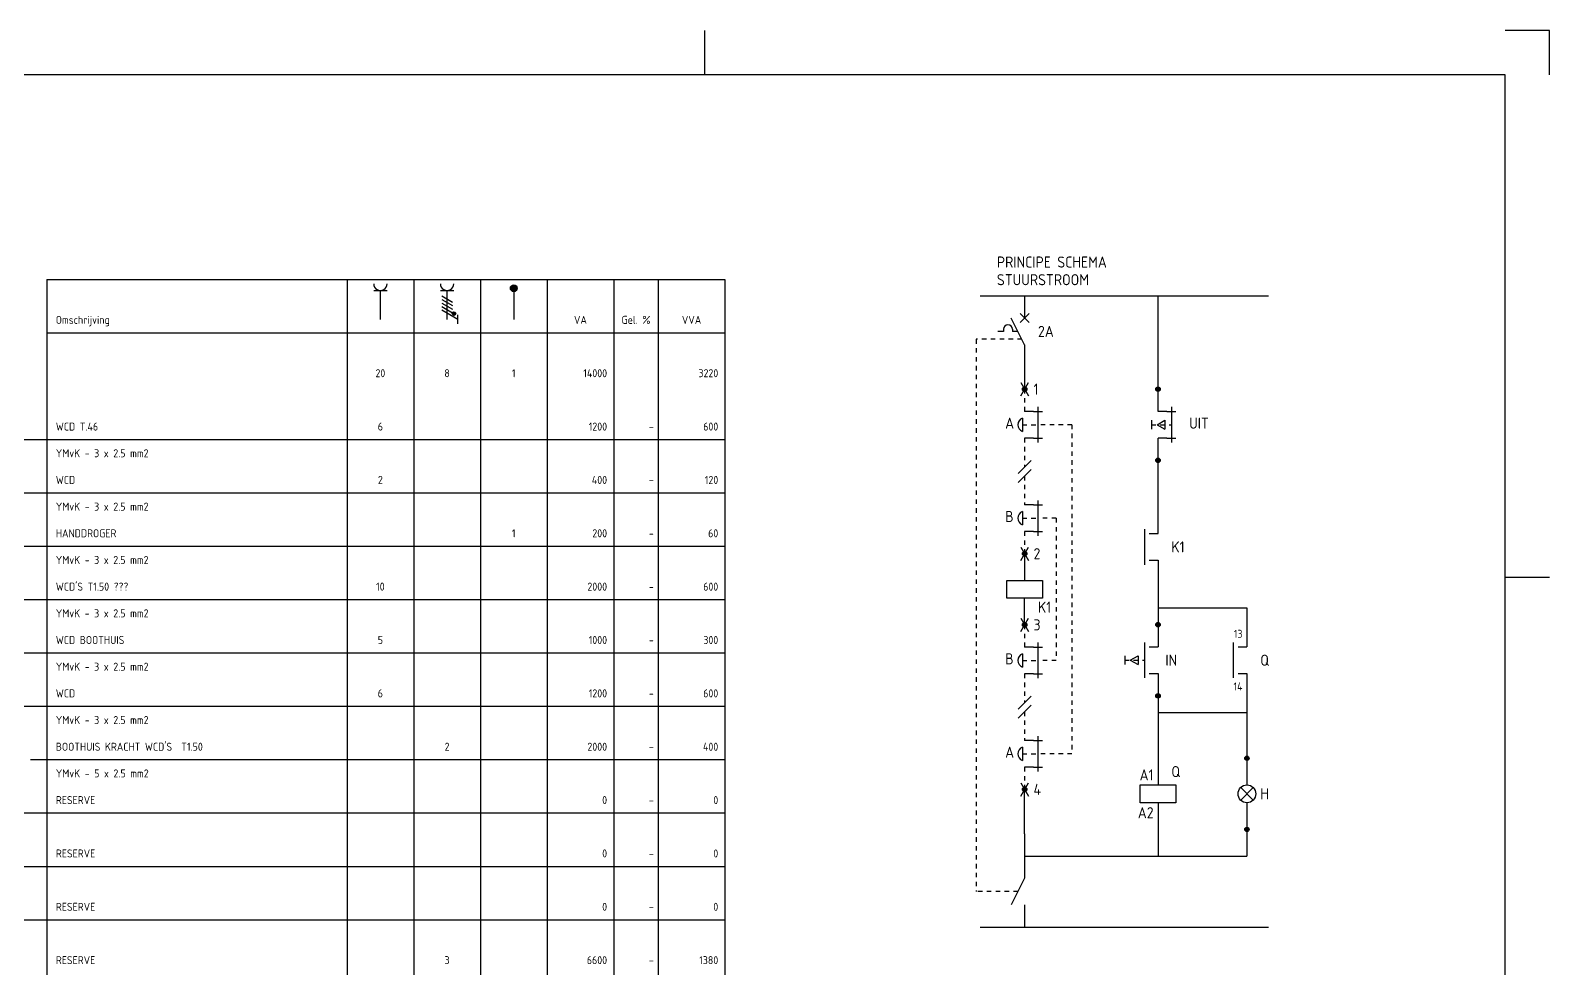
# Model space of a CAD drawing. Header units: millimetres. Extents: x 0 to 594, y 0 to 420.
# Drawn here: x 252.3 to 594, y 209 to 420 of the extents above; entities that cross this region are included whole.
import ezdxf
from ezdxf.enums import TextEntityAlignment as Align

# ---------------------------------------------------------------- set-up
doc = ezdxf.new("R2010")
doc.units = ezdxf.units.MM
doc.linetypes.add('STABI11', pattern=[2, 1, -1])
doc.layers.get('0').update_dxf_attribs({"linetype": 'CONTINUOUS'})
for name, color, linetype in [('00kad018', 1, 'CONTINUOUS'), ('00kad070', 5, 'CONTINUOUS'), ('BL$2----_KADER', 7, 'CONTINUOUS'), ('EL$1----', 3, 'CONTINUOUS'), ('EL$1----__KK4+1', 3, 'CONTINUOUS'), ('EL6311--', 3, 'CONTINUOUS')]:
    doc.layers.add(name, color=color, linetype=linetype)
doc.styles.add('BURO-018', font='BUROFONT', dxfattribs={"height": 1.8})
doc.styles.add('BURO-025', font='Iso.shx', dxfattribs={"height": 2.5})
doc.styles.add('STABICAD-018', font='ISOCP.SHX', dxfattribs={"height": 1.8})

# ---------------------------------------------------------------- blocks, each defined once
blk = doc.blocks.new('a2-windesheim-hor')
at = {"layer": '00kad018', "color": 1}
for p, q in [((404, 410), (404, 420)), ((594, 420), (584, 420)), ((594, 410), (594, 420)), ((584, 297), (594, 297))]:
    blk.add_line(p, q, dxfattribs=at)
at = {"layer": '00kad070', "color": 5}
for p, q in [((584, 410), (20, 410)), ((584, 10), (584, 410))]:
    blk.add_line(p, q, dxfattribs=at)
blk = doc.blocks.new('070201')
at = {"color": 0, "linetype": 'Continuous'}
blk.add_line((0, -6), (-3, 0), dxfattribs=at)
at = {"color": 0, "linetype": 'Continuous', "style": 'BURO-018'}
blk.add_attdef('E_ASK1', text='', height=1.8, dxfattribs=at).set_placement((-1, 1), align=Align.RIGHT)
at = {"color": 0, "linetype": 'Continuous', "style": 'BURO-018', "flags": 1}
for tag, p in [('E_ID', (0, 0)), ('E_MATCODE', (0, -5))]:
    blk.add_attdef(tag, p, '', height=1.8, dxfattribs=at)
at = {"color": 0, "linetype": 'Continuous', "style": 'BURO-018'}
blk.add_attdef('E_KODE', text='', height=1.8, dxfattribs=at).set_placement((3, -3), align=Align.MIDDLE_LEFT)
blk.add_attdef('E_ASK2', text='', height=1.8, dxfattribs=at).set_placement((-1, -7), align=Align.TOP_RIGHT)
blk = doc.blocks.new('0702A1')
at = {"color": 0, "linetype": 'Continuous'}
for p, q in [((-3, -7), (-3, 1)), ((-2, 0), (0, 0)), ((-2, -6), (0, -6))]:
    blk.add_line(p, q, dxfattribs=at)
at = {"color": 0, "linetype": 'Continuous', "style": 'BURO-018'}
blk.add_attdef('E_ASK1', text='', height=1.8, dxfattribs=at).set_placement((-1, 1), align=Align.RIGHT)
at = {"color": 0, "linetype": 'Continuous', "style": 'BURO-018', "flags": 1}
for tag, p in [('E_ID', (0, 0)), ('E_MATCODE', (0, -5))]:
    blk.add_attdef(tag, p, '', height=1.8, dxfattribs=at)
at = {"color": 0, "linetype": 'Continuous', "style": 'BURO-018'}
blk.add_attdef('E_KODE', text='', height=1.8, dxfattribs=at).set_placement((3, -3), align=Align.MIDDLE_LEFT)
blk.add_attdef('E_ASK2', text='', height=1.8, dxfattribs=at).set_placement((-1, -7), align=Align.TOP_RIGHT)
blk = doc.blocks.new('081001')
at = {"color": 0, "linetype": 'Continuous'}
for p, q in [((-1.41, 1.41), (1.41, -1.41)), ((1.41, 1.41), (-1.41, -1.41))]:
    blk.add_line(p, q, dxfattribs=at)
blk.add_circle((0, 0), 2, dxfattribs=at)
at = {"color": 0, "linetype": 'Continuous', "style": 'BURO-018'}
blk.add_attdef('E_ASK1', text='', height=1.8, dxfattribs=at).set_placement((-1, 4), align=Align.RIGHT)
at = {"color": 0, "linetype": 'Continuous', "style": 'BURO-018', "flags": 1}
for tag, p in [('E_ID', (0, 0)), ('E_MATCODE', (0, -3))]:
    blk.add_attdef(tag, p, '', height=1.8, dxfattribs=at)
at = {"color": 0, "linetype": 'Continuous', "style": 'BURO-018'}
blk.add_attdef('E_KODE', text='', height=1.8, dxfattribs=at).set_placement((3, 0), align=Align.MIDDLE_LEFT)
blk.add_attdef('E_ASK2', text='', height=1.8, dxfattribs=at).set_placement((-1, -4), align=Align.TOP_RIGHT)
blk = doc.blocks.new('021308')
at = {"color": 0, "linetype": 'Continuous'}
blk.add_line((-3.5, 1.5), (-3.5, -1.5), dxfattribs=at)
at = {"color": 0, "linetype": 'STABI11'}
blk.add_line((-3.5, 0), (0, 0), dxfattribs=at)
at = {"color": 0, "linetype": 'Continuous'}
blk.add_arc((-2.875, 0), 1.625, 112.61986, 247.38014, dxfattribs=at)
blk = doc.blocks.new('0302A1')
at = {"color": 0, "linetype": 'Continuous'}
blk.add_line((-0.87, -1.5), (0.87, 1.5), dxfattribs=at)
at = {"color": 0, "const_width": 0.5}
blk.add_lwpolyline([(-0.25, 0, 1), (0.25, 0, 1)], format="xyb", close=True, dxfattribs=at)
at = {"color": 0, "linetype": 'Continuous'}
blk.add_circle((0, 0), 0.5, dxfattribs=at)
at = {"color": 0, "linetype": 'Continuous', "style": 'BURO-018', "flags": 1}
for tag, p in [('E_ID', (0, 0)), ('E_MATCODE', (0, -5))]:
    blk.add_attdef(tag, p, '', height=1.8, dxfattribs=at)
at = {"color": 0, "linetype": 'Continuous', "style": 'BURO-018'}
blk.add_attdef('E_KODE', text='', height=1.8, dxfattribs=at).set_placement((2, 0), align=Align.MIDDLE_LEFT)
blk = doc.blocks.new('0715A1')
at = {"color": 0, "linetype": 'Continuous'}
for p, q in [((-4, -2), (-4, 2)), ((-4, 2), (4, 2)), ((4, 2), (4, -2)), ((4, -2), (-4, -2))]:
    blk.add_line(p, q, dxfattribs=at)
at = {"color": 0, "linetype": 'Continuous', "style": 'BURO-018'}
blk.add_attdef('E_ASK1', text='', height=1.8, dxfattribs=at).set_placement((-1, 3), align=Align.RIGHT)
blk.add_attdef('E_KODE', text='', height=1.8, dxfattribs=at).set_placement((3, 5), align=Align.MIDDLE_LEFT)
at = {"color": 0, "linetype": 'Continuous', "style": 'BURO-018', "flags": 1}
for tag, p in [('E_ID', (0, 0)), ('E_MATCODE', (0, -3))]:
    blk.add_attdef(tag, p, '', height=1.8, dxfattribs=at)
at = {"color": 0, "linetype": 'Continuous', "style": 'BURO-018'}
blk.add_attdef('E_ASK2', text='', height=1.8, dxfattribs=at).set_placement((-1, -3), align=Align.TOP_RIGHT)
blk = doc.blocks.new('030201')
at = {"color": 0, "const_width": 0.5}
blk.add_lwpolyline([(-0.25, 0, 1), (0.25, 0, 1)], format="xyb", close=True, dxfattribs=at)
at = {"color": 0, "linetype": 'Continuous'}
blk.add_circle((0, 0), 0.5, dxfattribs=at)
at = {"color": 0, "linetype": 'Continuous', "style": 'BURO-018', "flags": 1}
for tag, p in [('E_ID', (0, 0)), ('E_MATCODE', (0, -5))]:
    blk.add_attdef(tag, p, '', height=1.8, dxfattribs=at)
at = {"color": 0, "linetype": 'Continuous', "style": 'BURO-018'}
blk.add_attdef('E_KODE', text='', height=1.8, dxfattribs=at).set_placement((2, 0), align=Align.MIDDLE_LEFT)
blk = doc.blocks.new('0213A1')
at = {"color": 0, "linetype": 'Continuous'}
for p, q in [((-4.5, 1), (-4.5, -1)), ((-3.23, 0), (-1.5, 1)), ((-3.23, 0), (-1.5, -1)), ((-1.5, 1), (-1.5, -1))]:
    blk.add_line(p, q, dxfattribs=at)
at = {"color": 0, "linetype": 'STABI11'}
blk.add_line((-4.5, 0), (0, 0), dxfattribs=at)
blk = doc.blocks.new('0713A1')
at = {"color": 0, "linetype": 'Continuous'}
for p, q in [((0, -6), (-3, 0)), ((-1, -1), (1, 1)), ((-1, 1), (1, -1)), ((-4.75, -3), (-6, -3)), ((-4.75, -2.5), (-4.75, -3)), ((-2.75, -2.5), (-2.75, -3)), ((-1.5, -3), (-2.75, -3))]:
    blk.add_line(p, q, dxfattribs=at)
blk.add_arc((-3.75, -2.5), 1, 0, 180, dxfattribs=at)
at = {"color": 0, "linetype": 'Continuous', "style": 'BURO-018'}
blk.add_attdef('E_ASK1', text='', height=1.8, dxfattribs=at).set_placement((-1, 1), align=Align.RIGHT)
at = {"color": 0, "linetype": 'Continuous', "style": 'BURO-018', "flags": 1}
for tag, p in [('E_ID', (0, 0)), ('E_MATCODE', (0, -5))]:
    blk.add_attdef(tag, p, '', height=1.8, dxfattribs=at)
at = {"color": 0, "linetype": 'Continuous', "style": 'BURO-018'}
blk.add_attdef('E_KODE', text='', height=1.8, dxfattribs=at).set_placement((3, -3), align=Align.MIDDLE_LEFT)
blk.add_attdef('E_ASK2', text='', height=1.8, dxfattribs=at).set_placement((-1, -7), align=Align.TOP_RIGHT)
blk = doc.blocks.new('COLUMN_POWERTYPE_6')
at = {"color": 0, "linetype": 'Continuous'}
for p, q in [((-3.5, -1.5), (-3.5, 1.5)), ((3, 0), (-3.5, 0))]:
    blk.add_line(p, q, dxfattribs=at)
blk.add_arc((-5, 0), 1.5, 270, 90, dxfattribs=at)
blk = doc.blocks.new('COLUMN_POWERTYPE_7')
at = {"color": 0, "linetype": 'Continuous'}
for p, q in [((-3.5, -1.5), (-3.5, 1.5)), ((3, 0), (-3.5, 0)), ((-2.29, -1.2), (-0.91, 1.2)), ((-1.49, -1.2), (-0.11, 1.2)), ((-0.69, -1.2), (0.69, 1.2)), ((0.11, -1.2), (1.49, 1.2)), ((2.99, 2.4), (0.91, -1.2)), ((3.99, 2.4), (1.99, 2.4))]:
    blk.add_line(p, q, dxfattribs=at)
at = {"color": 0, "linetype": 'Continuous', "const_width": 0.4}
blk.add_lwpolyline([(1.69, 1.35, 1), (1.69, 1.75, 1)], format="xyb", close=True, dxfattribs=at)
at = {"color": 0, "linetype": 'Continuous'}
blk.add_circle((1.69, 1.55), 0.4, dxfattribs=at)
blk.add_arc((-5, 0), 1.5, 270, 90, dxfattribs=at)
blk = doc.blocks.new('COLUMN_POWERTYPE_8')
at = {"color": 0, "linetype": 'Continuous'}
blk.add_line((-4, 0), (3, 0), dxfattribs=at)
at = {"color": 0, "linetype": 'Continuous', "const_width": 0.75}
blk.add_lwpolyline([(-4, -0.375, 1), (-4, 0.375, 1)], format="xyb", close=True, dxfattribs=at)
at = {"color": 0, "linetype": 'Continuous'}
blk.add_circle((-4, 0), 0.75, dxfattribs=at)

msp = doc.modelspace()

# ---------------------------------------------------------------- linework, layer by layer
at = {"layer": 'EL$1----'}
for p, q in [((465.92, 360.31), (530.76, 360.31)), ((475.92, 360.31), (475.92, 355.31)), ((505.92, 334.31), (505.92, 360.31)), ((475.92, 349.31), (475.92, 339.31)), ((477.92, 334.31), (479.92, 334.31)), ((507.92, 334.31), (509.92, 334.31)), ((477.92, 328.31), (479.92, 328.31)), ((505.92, 306.83), (505.92, 328.31)), ((507.92, 328.31), (509.92, 328.31)), ((474.46, 320.35), (477.38, 323.27)), ((474.46, 318.35), (477.38, 321.27)), ((477.92, 313.31), (479.92, 313.31)), ((477.92, 307.31), (479.92, 307.31)), ((475.92, 302.31), (475.92, 296.31)), ((505.92, 300.83), (505.92, 281.36)), ((475.92, 286.31), (475.92, 292.31)), ((505.92, 290.1), (525.92, 290.1)), ((525.92, 290.1), (525.92, 281.36)), ((477.92, 281.31), (479.92, 281.31)), ((477.92, 275.31), (479.92, 275.31)), ((505.92, 275.36), (505.92, 250.31)), ((525.92, 275.36), (525.92, 250.31)), ((474.46, 267.35), (477.38, 270.27)), ((474.46, 265.35), (477.38, 268.27)), ((505.92, 266.62), (525.92, 266.62)), ((477.92, 260.31), (479.92, 260.31)), ((477.92, 254.31), (479.92, 254.31)), ((475.92, 239.31), (475.92, 249.31)), ((505.92, 246.31), (505.92, 234.31)), ((475.92, 239.31), (475.92, 229.31)), ((475.92, 234.31), (525.92, 234.31)), ((475.92, 223.31), (475.92, 218.31)), ((465.92, 218.31), (530.76, 218.31))]:
    msp.add_line(p, q, dxfattribs=at)
at = {"layer": 'EL$1----', "color": 1, "linetype": 'STABI11'}
for p, q in [((465, 350.53), (465, 226.31)), ((475.31, 350.53), (465, 350.53)), ((486.56, 331.31), (478.92, 331.31)), ((486.56, 331.31), (486.56, 257.31)), ((483.02, 310.31), (478.92, 310.31)), ((483.02, 310.31), (483.02, 278.31)), ((483.02, 278.31), (478.92, 278.31)), ((486.56, 257.31), (478.92, 257.31)), ((474.42, 226.31), (465, 226.31))]:
    msp.add_line(p, q, dxfattribs=at)
at = {"layer": 'EL$1----', "linetype": 'STABI11'}
for p, q in [((475.92, 339.31), (475.92, 334.31)), ((475.92, 328.31), (475.92, 321.81)), ((475.92, 319.81), (475.92, 313.31)), ((475.92, 307.31), (475.92, 302.31)), ((475.92, 286.31), (475.92, 281.31)), ((475.92, 275.31), (475.92, 268.81)), ((475.92, 266.81), (475.92, 260.31)), ((475.92, 254.31), (475.92, 249.31))]:
    msp.add_line(p, q, dxfattribs=at)
at = {"layer": 'EL$1----__KK4+1', "color": 1}
for p, q in [((256, 364), (256, 88)), ((256, 364), (408.5, 364)), ((323.5, 364), (323.5, 88)), ((338.5, 364), (338.5, 88)), ((353.5, 364), (353.5, 88)), ((368.5, 364), (368.5, 88)), ((383.5, 364), (383.5, 88)), ((393.5, 364), (393.5, 88)), ((408.5, 364), (408.5, 88)), ((256, 352), (408.5, 352))]:
    msp.add_line(p, q, dxfattribs=at)
at = {"layer": 'EL$1----__KK4+1'}
for p, q in [((236, 328), (256, 328)), ((256, 328), (408.5, 328)), ((250.17, 316), (256, 316)), ((256, 316), (408.5, 316)), ((250.17, 304), (256, 304)), ((256, 304), (408.5, 304)), ((250.17, 292), (256, 292)), ((256, 292), (408.5, 292)), ((250.17, 280), (256, 280)), ((256, 280), (408.5, 280)), ((236, 268), (256, 268)), ((256, 268), (408.5, 268)), ((252.28, 256), (256, 256)), ((256, 256), (408.5, 256)), ((236, 244), (256, 244)), ((256, 244), (408.5, 244)), ((236, 232), (256, 232)), ((256, 232), (408.5, 232)), ((236, 220), (256, 220)), ((256, 220), (408.5, 220))]:
    msp.add_line(p, q, dxfattribs=at)
at = {"layer": 'EL6311--'}
msp.add_line((525.92, 246.31), (525.92, 234.31), dxfattribs=at)

# ---------------------------------------------------------------- block references
at = {"layer": 'BL$2----_KADER'}
msp.add_blockref('a2-windesheim-hor', (0, 0), dxfattribs=at)
at = {"layer": 'EL$1----'}
ref = msp.add_blockref('0713A1', (475.92, 355.31), dxfattribs=at)
ref.add_attrib('E_KODE', '2A', dxfattribs={"layer": '0', "color": 1, "linetype": 'Continuous', "height": 2.5, "style": 'BURO-025'}).set_placement((478.92, 352.31), align=Align.MIDDLE_LEFT)
ref = msp.add_blockref('0302A1', (475.92, 339.31), dxfattribs=dict(at, xscale=-1, rotation=180))
ref.add_attrib('E_KODE', '1', dxfattribs={"layer": '0', "color": 1, "linetype": 'Continuous', "height": 2.5, "style": 'BURO-025'}).set_placement((477.92, 339.31), align=Align.MIDDLE_LEFT)
for name, p in [('0302A1', (475.92, 339.31)), ('030201', (505.92, 339.31)), ('021308', (478.92, 331.31)), ('0213A1', (508.92, 331.31)), ('030201', (505.92, 323.31)), ('021308', (478.92, 310.31)), ('0302A1', (475.92, 286.31)), ('030201', (505.92, 286.36)), ('021308', (478.92, 278.31)), ('0213A1', (502.92, 278.36)), ('030201', (505.92, 270.36)), ('021308', (478.92, 257.31)), ('030201', (525.92, 256.31)), ('030201', (525.92, 240.31))]:
    msp.add_blockref(name, p, dxfattribs=at)
ref = msp.add_blockref('0702A1', (475.92, 328.31), dxfattribs=dict(at, rotation=180))
ref.add_attrib('E_KODE', 'A', dxfattribs={"layer": '0', "color": 1, "linetype": 'Continuous', "height": 2.5, "style": 'BURO-025'}).set_placement((471.53, 331.67), align=Align.MIDDLE_LEFT)
ref = msp.add_blockref('0702A1', (505.92, 328.31), dxfattribs=dict(at, rotation=180))
ref.add_attrib('E_KODE', 'UIT', dxfattribs={"layer": '0', "color": 1, "linetype": 'Continuous', "height": 2.5, "style": 'BURO-025'}).set_placement((512.92, 331.67), align=Align.MIDDLE_LEFT)
ref = msp.add_blockref('0702A1', (475.92, 307.31), dxfattribs=dict(at, rotation=180))
ref.add_attrib('E_KODE', 'B', dxfattribs={"layer": '0', "color": 1, "linetype": 'Continuous', "height": 2.5, "style": 'BURO-025'}).set_placement((471.53, 310.67), align=Align.MIDDLE_LEFT)
ref = msp.add_blockref('0702A1', (505.92, 306.83), dxfattribs=at)
ref.add_attrib('E_KODE', 'K1', dxfattribs={"layer": '0', "color": 1, "linetype": 'Continuous', "height": 2.5, "style": 'BURO-025'}).set_placement((508.92, 303.83), align=Align.MIDDLE_LEFT)
ref = msp.add_blockref('0302A1', (475.92, 302.31), dxfattribs=at)
ref.add_attrib('E_KODE', '2', dxfattribs={"layer": '0', "color": 1, "linetype": 'Continuous', "height": 2.5, "style": 'BURO-025'}).set_placement((477.92, 302.31), align=Align.MIDDLE_LEFT)
at = {"layer": 'EL$1----', "xscale": -1, "rotation": 180}
for name, p in [('0302A1', (475.92, 302.31)), ('0302A1', (475.92, 249.31)), ('070201', (475.92, 223.31))]:
    msp.add_blockref(name, p, dxfattribs=at)
at = {"layer": 'EL$1----'}
ref = msp.add_blockref('0715A1', (475.92, 294.31), dxfattribs=at)
ref.add_attrib('E_KODE', 'K1', dxfattribs={"layer": '0', "color": 1, "linetype": 'Continuous', "height": 2.5, "style": 'BURO-025'}).set_placement((478.92, 290.28), align=Align.MIDDLE_LEFT)
ref = msp.add_blockref('0302A1', (475.92, 286.31), dxfattribs=dict(at, xscale=-1, rotation=180))
ref.add_attrib('E_KODE', '3', dxfattribs={"layer": '0', "color": 1, "linetype": 'Continuous', "height": 2.5, "style": 'BURO-025'}).set_placement((477.92, 286.31), align=Align.MIDDLE_LEFT)
ref = msp.add_blockref('0702A1', (525.92, 281.36), dxfattribs=at)
ref.add_attrib('E_KODE', 'Q', dxfattribs={"layer": '0', "color": 1, "linetype": 'Continuous', "height": 2.5, "style": 'BURO-025'}).set_placement((528.92, 278.36), align=Align.MIDDLE_LEFT)
ref.add_attrib('E_ASK1', '13', dxfattribs={"layer": '0', "color": 1, "linetype": 'Continuous', "height": 1.8, "style": 'BURO-025'}).set_placement((524.92, 283.39), align=Align.RIGHT)
ref.add_attrib('E_ASK2', '14', dxfattribs={"layer": '0', "color": 1, "linetype": 'Continuous', "height": 1.8, "style": 'BURO-025'}).set_placement((524.92, 273.35), align=Align.TOP_RIGHT)
ref = msp.add_blockref('0702A1', (475.92, 275.31), dxfattribs=dict(at, rotation=180))
ref.add_attrib('E_KODE', 'B', dxfattribs={"layer": '0', "color": 1, "linetype": 'Continuous', "height": 2.5, "style": 'BURO-025'}).set_placement((471.53, 278.67), align=Align.MIDDLE_LEFT)
ref = msp.add_blockref('0702A1', (505.92, 281.36), dxfattribs=at)
ref.add_attrib('E_KODE', 'IN', dxfattribs={"layer": '0', "color": 1, "linetype": 'Continuous', "height": 2.5, "style": 'BURO-025'}).set_placement((507.58, 278.36), align=Align.MIDDLE_LEFT)
ref = msp.add_blockref('0702A1', (475.92, 254.31), dxfattribs=dict(at, rotation=180))
ref.add_attrib('E_KODE', 'A', dxfattribs={"layer": '0', "color": 1, "linetype": 'Continuous', "height": 2.5, "style": 'BURO-025'}).set_placement((471.53, 257.67), align=Align.MIDDLE_LEFT)
ref = msp.add_blockref('0715A1', (505.92, 248.31), dxfattribs=at)
ref.add_attrib('E_KODE', 'Q', dxfattribs={"layer": '0', "color": 1, "linetype": 'Continuous', "height": 2.5, "style": 'BURO-025'}).set_placement((508.92, 253.31), align=Align.MIDDLE_LEFT)
ref.add_attrib('E_ASK1', 'A1', dxfattribs={"layer": '0', "color": 1, "linetype": 'Continuous', "height": 2.5, "style": 'BURO-025'}).set_placement((504.92, 251.31), align=Align.RIGHT)
ref.add_attrib('E_ASK2', 'A2', dxfattribs={"layer": '0', "color": 1, "linetype": 'Continuous', "height": 2.5, "style": 'BURO-025'}).set_placement((504.92, 245.31), align=Align.TOP_RIGHT)
ref = msp.add_blockref('0302A1', (475.92, 249.31), dxfattribs=at)
ref.add_attrib('E_KODE', '4', dxfattribs={"layer": '0', "color": 1, "linetype": 'Continuous', "height": 2.5, "style": 'BURO-025'}).set_placement((477.92, 249.31), align=Align.MIDDLE_LEFT)
ref = msp.add_blockref('081001', (525.92, 248.31), dxfattribs=at)
ref.add_attrib('E_KODE', 'H', dxfattribs={"color": 1, "linetype": 'Continuous', "height": 2.5, "style": 'BURO-025'}).set_placement((528.92, 248.31), align=Align.MIDDLE_LEFT)
at = {"layer": 'EL$1----__KK4+1', "rotation": 270}
for name, p in [('COLUMN_POWERTYPE_6', (331, 358)), ('COLUMN_POWERTYPE_7', (346, 358)), ('COLUMN_POWERTYPE_8', (361, 358))]:
    msp.add_blockref(name, p, dxfattribs=at)

# ---------------------------------------------------------------- texts
at = {"layer": 'EL$1----', "color": 1, "style": 'BURO-025'}
for s, p in [('PRINCIPE SCHEMA', (469.67, 366.65)), ('STUURSTROOM', (469.67, 362.68))]:
    msp.add_text(s, height=2.5, dxfattribs=at).set_placement(p)
at = {"layer": 'EL$1----__KK4+1', "color": 1, "style": 'STABICAD-018'}
for s, p in [('Omschrijving', (258, 354)), ('WCD T.46', (258, 330)), ('YMvK - 3 x 2.5 mm2', (258, 324)), ('WCD', (258, 318)), ('YMvK - 3 x 2.5 mm2', (258, 312)), ('HANDDROGER', (258, 306)), ('YMvK - 3 x 2.5 mm2', (258, 300)), ("WCD'S T1.50 ???", (258, 294)), ('YMvK - 3 x 2.5 mm2', (258, 288)), ('WCD BOOTHUIS', (258, 282)), ('YMvK - 3 x 2.5 mm2', (258, 276)), ('WCD', (258, 270)), ('YMvK - 3 x 2.5 mm2', (258, 264)), ("BOOTHUIS KRACHT WCD'S  T1.50", (258, 258)), ('YMvK - 5 x 2.5 mm2', (258, 252)), ('RESERVE', (258, 246)), ('RESERVE', (258, 234)), ('RESERVE', (258, 222)), ('RESERVE', (258, 210))]:
    msp.add_text(s, height=1.8, dxfattribs=at).set_placement(p)
for s, p in [('VA', (376, 354)), ('Gel. %', (388.5, 354)), ('VVA', (401, 354)), ('20', (331, 342)), ('8', (346, 342)), ('1', (361, 342)), ('6', (331, 330)), ('2', (331, 318)), ('1', (361, 306)), ('10', (331, 294)), ('5', (331, 282)), ('6', (331, 270)), ('2', (346, 258)), ('3', (346, 210))]:
    msp.add_text(s, height=1.8, dxfattribs=at).set_placement(p, align=Align.CENTER)
for s, p in [('14000', (382, 342)), ('3220', (407, 342)), ('1200', (382, 330)), ('600', (407, 330)), ('-', (392.5, 330)), ('400', (382, 318)), ('-', (392.5, 318)), ('120', (407, 318)), ('200', (382, 306)), ('60', (407, 306)), ('-', (392.5, 306)), ('2000', (382, 294)), ('-', (392.5, 294)), ('600', (407, 294)), ('1000', (382, 282)), ('300', (407, 282)), ('-', (392.5, 282)), ('1200', (382, 270)), ('-', (392.5, 270)), ('600', (407, 270)), ('2000', (382, 258)), ('400', (407, 258)), ('-', (392.5, 258)), ('0', (382, 246)), ('-', (392.5, 246)), ('0', (407, 246)), ('0', (382, 234)), ('0', (407, 234)), ('-', (392.5, 234)), ('0', (382, 222)), ('-', (392.5, 222)), ('0', (407, 222)), ('6600', (382, 210)), ('-', (392.5, 210)), ('1380', (407, 210))]:
    msp.add_text(s, height=1.8, dxfattribs=at).set_placement(p, align=Align.RIGHT)

doc.saveas('drawing.dxf')
